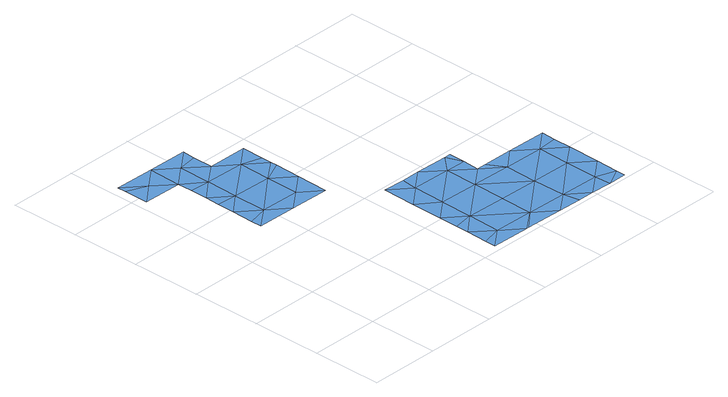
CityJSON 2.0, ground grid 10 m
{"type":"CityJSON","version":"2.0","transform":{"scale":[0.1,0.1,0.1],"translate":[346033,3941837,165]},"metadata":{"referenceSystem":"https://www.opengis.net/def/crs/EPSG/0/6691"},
"CityObjects":{
"waterbody1":{"type":"WaterBody","attributes":{"name":"9","class":"1140","function":"1","WaterBodyRiverFloodingRiskAttribute.description":"5","WaterBodyRiverFloodingRiskAttribute.rankOrg":"1","WaterBodyRiverFloodingRiskAttribute.adminType":"2","WaterBodyRiverFloodingRiskAttribute.scale":"L1"},"geometry":[{"type":"MultiSurface","lod":"1","boundaries":[[[0,1,2]],[[3,4,5]],[[5,6,7]],[[6,8,7]],[[9,10,11]],[[2,1,12]],[[4,3,12]],[[13,14,15]],[[15,16,13]],[[13,16,17]],[[18,0,19]],[[2,19,0]],[[3,19,2]],[[11,19,3]],[[11,20,19]],[[11,21,20]],[[21,11,10]],[[9,11,7]],[[22,9,7]],[[23,9,22]],[[23,24,9]],[[23,14,24]],[[14,13,24]],[[25,9,24]],[[22,26,23]],[[20,27,19]],[[11,3,7]],[[19,27,18]],[[25,10,9]],[[17,24,13]],[[14,23,28]],[[28,23,26]],[[8,22,7]],[[3,5,7]],[[3,2,12]]]}]},
"waterbody2":{"type":"WaterBody","attributes":{"name":"9","class":"1140","function":"1","WaterBodyRiverFloodingRiskAttribute.description":"5","WaterBodyRiverFloodingRiskAttribute.rankOrg":"1","WaterBodyRiverFloodingRiskAttribute.adminType":"2","WaterBodyRiverFloodingRiskAttribute.scale":"L1"},"geometry":[{"type":"MultiSurface","lod":"1","boundaries":[[[29,30,31]],[[32,31,30]],[[33,31,32]],[[33,34,31]],[[34,33,35]],[[31,34,36]],[[37,38,39]],[[37,40,38]],[[41,42,43]],[[29,36,39]],[[44,45,46]],[[45,44,47]],[[44,48,47]],[[49,48,44]],[[50,48,49]],[[51,48,50]],[[51,52,48]],[[53,52,51]],[[53,30,52]],[[54,30,53]],[[43,42,47]],[[44,46,55]],[[56,53,57]],[[58,57,53]],[[59,57,58]],[[59,58,60]],[[60,58,61]],[[58,50,61]],[[50,62,61]],[[62,50,63]],[[64,65,66]],[[49,65,64]],[[54,67,30]],[[41,38,40]],[[38,41,43]],[[43,52,38]],[[52,29,38]],[[38,29,39]],[[29,31,36]],[[63,49,64]],[[58,53,50]],[[67,32,30]],[[56,54,53]],[[52,30,29]],[[48,52,43]],[[53,51,50]],[[50,49,63]],[[65,49,44]],[[47,48,43]],[[46,45,68]],[[65,44,55]],[[65,55,69]],[[65,69,66]]]}]}
},
"vertices":[
[120,243,12],[176,242,12],[148,265,12],[149,312,12],[178,325,12],[178,334,12],[178,349,12],[150,358,12],[179,381,12],[93,359,12],[65,336,12],[92,313,12],[177,288,12],[37,406,12],[66,429,12],[9,430,12],[9,418,12],[9,383,12],[63,244,12],[92,266,12],[64,290,12],[64,315,12],[122,381,12],[94,405,12],[65,382,12],[65,361,12],[122,410,12],[63,259,12],[123,428,12],
[428,76,7],[371,30,7],[427,29,7],[399,7,7],[429,6,7],[455,19,7],[455,6,7],[456,52,7],[457,124,7],[429,122,7],[457,98,7],[458,145,7],[401,146,7],[358,146,7],[372,123,7],[316,170,7],[345,170,7],[336,193,7],[344,146,7],[316,124,7],[259,125,7],[258,79,7],[315,78,7],[371,77,7],[314,31,7],[342,8,7],[289,194,7],[287,9,7],[285,9,7],[257,32,7],[229,10,7],[229,25,7],[230,56,7],[230,74,7],[230,102,7],[231,148,7],[260,171,7],[232,195,7],[376,7,7],[345,193,7],[263,194,7]
]}
